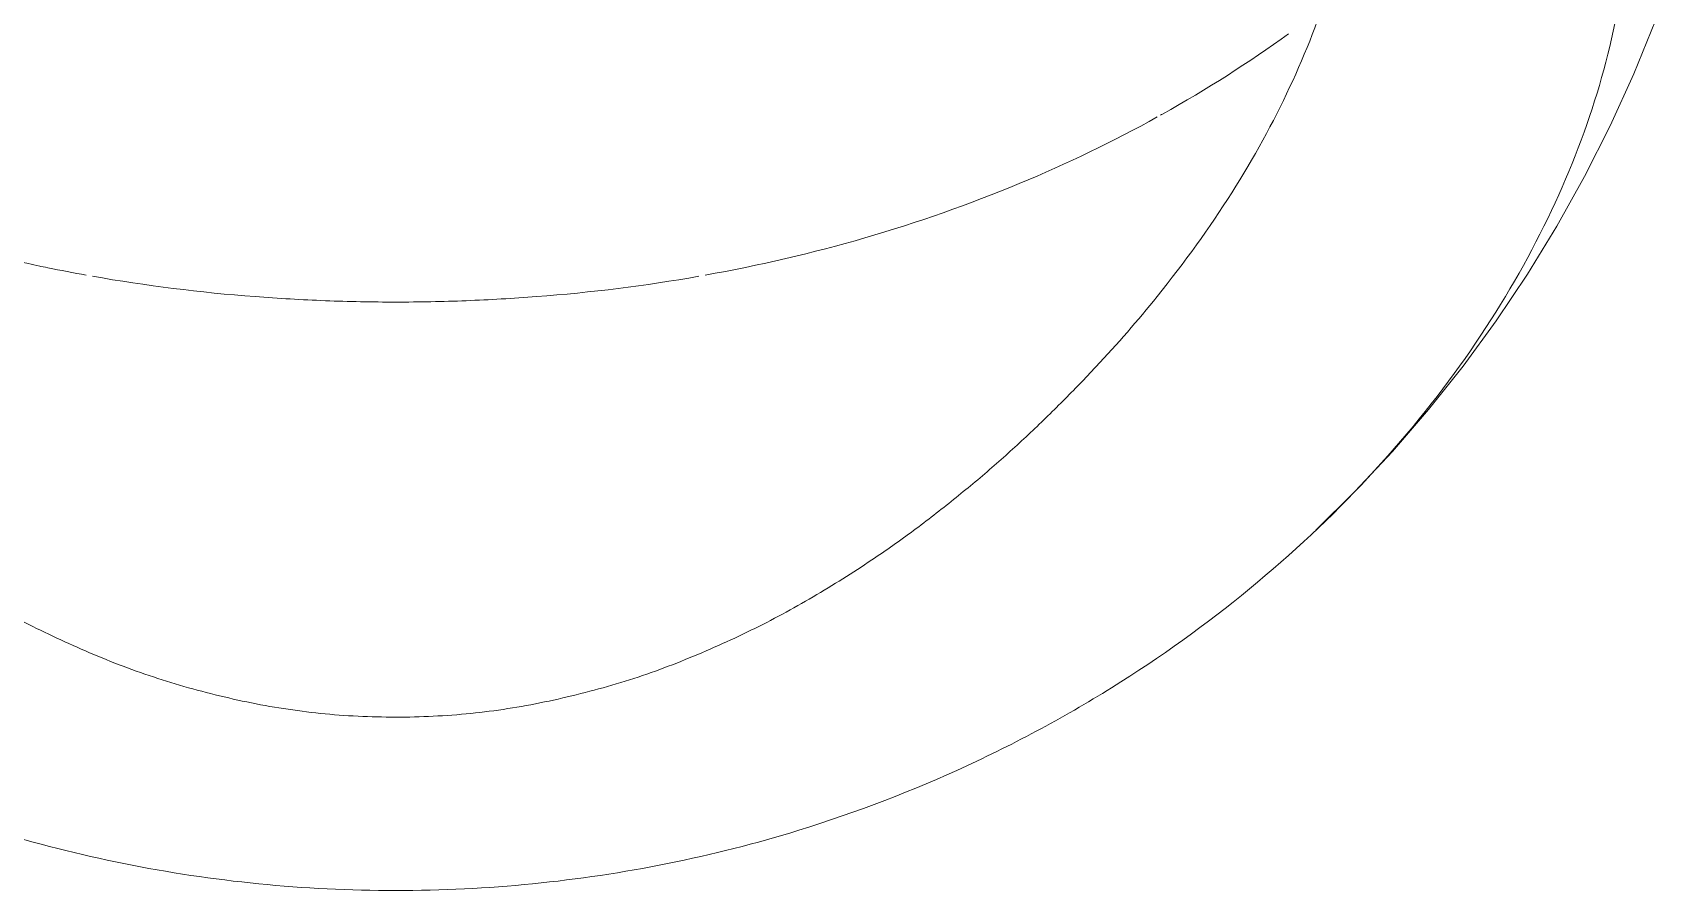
# Model space of a CAD drawing. Header units: millimetres. Extents: x -4000 to 187956, y -58990 to 162485.
# Drawn here: x 158713.2 to 158918.3, y 1588.5 to 1696.9 of the extents above; entities that cross this region are included whole.
import ezdxf

# ---------------------------------------------------------------- set-up
doc = ezdxf.new("R2010")
doc.units = ezdxf.units.MM
doc.layers.add('P-SANR-FIXT', color=6, linetype='Continuous', lineweight=9)

# ---------------------------------------------------------------- blocks, each defined once
blk = doc.blocks.new('C307 - C307-V895-FFS - TANG 1')
at = {"layer": 'P-SANR-FIXT', "color": 250, "flags": 128}
blk.add_lwpolyline([(-116.28, 264.43), (-121.2, 259.57), (-125.95, 254.49), (-130.51, 249.2), (-134.88, 243.7), (-139.05, 238), (-142.99, 232.1), (-146.72, 226.02), (-150.21, 219.77), (-153.46, 213.35), (-156.45, 206.77), (-159.18, 200.06)], dxfattribs=at)
at = {"layer": 'P-SANR-FIXT', "color": 250}
for points in [[(-50.95, 302.34), (-45.5, 304.02), (-34.45, 306.83), (-17.31, 309.39), (-5.8, 309.96), (0, 309.96)], [(0, 309.96), (5.81, 309.96), (17.34, 309.39), (34.46, 306.83), (45.5, 304.02), (50.95, 302.34)], [(-96.2, 234.93), (-99.68, 230.6), (-105.99, 221.88), (-113.31, 208.48), (-118.49, 195.13), (-120.44, 186.39), (-121.01, 182.1)]]:
    blk.add_open_spline(points, degree=3, dxfattribs=at)
for points, knots in [([(-153.77, 165.4), (-154.88, 170), (-156.2, 179.46), (-155.27, 199.55), (-147.02, 226.12), (-129.08, 252.35), (-109.29, 271.28), (-91.98, 283.94), (-72.45, 294.62), (-58.32, 300.04), (-50.95, 302.34)], [-1, -1, -1, -1, -0.9, -0.8, -0.6, -0.4, -0.3, -0.2, -0.1, 0, 0, 0, 0]), ([(96.2, 234.93), (92.96, 238.94), (85.96, 246.76), (76, 256.16), (68.32, 262.34), (63.73, 265.75), (60.17, 268.2), (56.51, 270.58), (52.74, 272.88), (48.87, 275.07), (44.89, 277.11), (40.79, 279.02), (36.59, 280.82), (32.28, 282.46), (27.89, 283.88), (23.41, 285.11), (17.29, 286.53), (9.53, 287.75), (0.02, 288.2), (-9.5, 287.76), (-17.27, 286.53), (-23.39, 285.11), (-27.89, 283.89), (-32.28, 282.46), (-36.58, 280.82), (-40.79, 279.02), (-44.89, 277.11), (-48.87, 275.07), (-52.74, 272.88), (-56.51, 270.58), (-60.78, 267.81), (-65.48, 264.51), (-70.52, 260.58), (-75.36, 256.56), (-79.96, 252.4), (-84.33, 248.13), (-89.91, 242.38), (-93.77, 237.94), (-96.2, 234.93)], [0, 0, 0, 0, 0.076923, 0.153846, 0.192308, 0.211538, 0.230769, 0.25, 0.269231, 0.288462, 0.307692, 0.326923, 0.346154, 0.365385, 0.384615, 0.403846, 0.423077, 0.461538, 0.5, 0.538462, 0.576923, 0.596154, 0.615385, 0.634615, 0.653846, 0.673077, 0.692308, 0.711538, 0.730769, 0.75, 0.769231, 0.798077, 0.826923, 0.855769, 0.884615, 0.913462, 0.942308, 1, 1, 1, 1])]:
    blk.add_open_spline(points, degree=3, knots=knots, dxfattribs=at)
at = {"layer": 'P-SANR-FIXT', "color": 253}
for points in [[(-38.31, 232.36), (-31.54, 233.56), (-24.71, 234.41), (-17.78, 234.93)], [(-17.78, 234.93), (-14.82, 235.16), (-8.9, 235.5), (-2.97, 235.62), (0, 235.62)], [(0, 235.62), (2.97, 235.62), (8.9, 235.5), (14.82, 235.16), (17.78, 234.93)], [(17.78, 234.93), (24.71, 234.41), (31.55, 233.55), (38.32, 232.36)]]:
    blk.add_open_spline(points, degree=3, dxfattribs=at)
for points, knots in [([(-96.23, 212.24), (-90.66, 215.32), (-78.76, 221.07), (-59.56, 227.83), (-45.92, 230.99), (-39.1, 232.22)], [-0.440085, -0.440085, -0.440085, -0.440085, -0.3333333, -0.2222222, -0.1127431, -0.1127431, -0.1127431, -0.1127431]), ([(39.1, 232.22), (40.72, 231.93), (42.73, 231.54), (44.73, 231.13), (45.12, 231.05)], [-0.88714394, -0.88714394, -0.88714394, -0.88714394, -0.86111111, -0.85480531, -0.85480531, -0.85480531, -0.85480531]), ([(45.17, 231.03), (49.06, 230.22), (57.18, 228.26), (73.34, 223.19), (86.43, 217.52), (95, 212.92), (96.23, 212.24)], [-0.8545041, -0.8545041, -0.8545041, -0.8545041, -0.7916667, -0.7222222, -0.5833333, -0.5597256, -0.5597256, -0.5597256, -0.5597256]), ([(-112.8, 201.74), (-107.81, 205.35), (-102.41, 208.79), (-96.72, 211.97), (-96.63, 212.02)], [-0.5519976, -0.5519976, -0.5519976, -0.5519976, -0.4444444, -0.4426728, -0.4426728, -0.4426728, -0.4426728])]:
    blk.add_open_spline(points, degree=3, knots=knots, dxfattribs=at)
blk = doc.blocks.new('C307 - C307-V948-FFS - TANG 1')
at = {"layer": 'P-SANR-FIXT', "color": 250, "flags": 128}
blk.add_lwpolyline([(-116.28, 264.43), (-121.2, 259.57), (-125.95, 254.49), (-130.51, 249.2), (-134.88, 243.7), (-139.05, 238), (-142.99, 232.1), (-146.72, 226.02), (-150.21, 219.77), (-153.46, 213.35), (-156.45, 206.77), (-159.18, 200.06)], dxfattribs=at)
at = {"layer": 'P-SANR-FIXT', "color": 250}
for points in [[(-50.95, 302.34), (-45.5, 304.02), (-34.45, 306.83), (-17.31, 309.39), (-5.8, 309.96), (0, 309.96)], [(0, 309.96), (5.81, 309.96), (17.34, 309.39), (34.46, 306.83), (45.5, 304.02), (50.95, 302.34)], [(-96.2, 234.93), (-99.68, 230.6), (-105.99, 221.88), (-113.31, 208.48), (-118.49, 195.13), (-120.44, 186.39), (-121.01, 182.1)]]:
    blk.add_open_spline(points, degree=3, dxfattribs=at)
for points, knots in [([(-153.77, 165.4), (-154.88, 170), (-156.2, 179.46), (-155.27, 199.55), (-147.02, 226.12), (-129.08, 252.35), (-109.29, 271.28), (-91.98, 283.94), (-72.45, 294.62), (-58.32, 300.04), (-50.95, 302.34)], [-1, -1, -1, -1, -0.9, -0.8, -0.6, -0.4, -0.3, -0.2, -0.1, 0, 0, 0, 0]), ([(96.2, 234.93), (92.96, 238.94), (85.96, 246.76), (76, 256.16), (68.32, 262.34), (63.73, 265.75), (60.17, 268.2), (56.51, 270.58), (52.74, 272.88), (48.87, 275.07), (44.89, 277.11), (40.79, 279.02), (36.59, 280.82), (32.28, 282.46), (27.89, 283.88), (23.41, 285.11), (17.29, 286.53), (9.53, 287.75), (0.02, 288.2), (-9.5, 287.76), (-17.27, 286.53), (-23.39, 285.11), (-27.89, 283.89), (-32.28, 282.46), (-36.58, 280.82), (-40.79, 279.02), (-44.89, 277.11), (-48.87, 275.07), (-52.74, 272.88), (-56.51, 270.58), (-60.78, 267.81), (-65.48, 264.51), (-70.52, 260.58), (-75.36, 256.56), (-79.96, 252.4), (-84.33, 248.13), (-89.91, 242.38), (-93.77, 237.94), (-96.2, 234.93)], [0, 0, 0, 0, 0.076923, 0.153846, 0.192308, 0.211538, 0.230769, 0.25, 0.269231, 0.288462, 0.307692, 0.326923, 0.346154, 0.365385, 0.384615, 0.403846, 0.423077, 0.461538, 0.5, 0.538462, 0.576923, 0.596154, 0.615385, 0.634615, 0.653846, 0.673077, 0.692308, 0.711538, 0.730769, 0.75, 0.769231, 0.798077, 0.826923, 0.855769, 0.884615, 0.913462, 0.942308, 1, 1, 1, 1])]:
    blk.add_open_spline(points, degree=3, knots=knots, dxfattribs=at)
at = {"layer": 'P-SANR-FIXT', "color": 253}
for points in [[(-38.31, 232.36), (-31.54, 233.56), (-24.71, 234.41), (-17.78, 234.93)], [(-17.78, 234.93), (-14.82, 235.16), (-8.9, 235.5), (-2.97, 235.62), (0, 235.62)], [(0, 235.62), (2.97, 235.62), (8.9, 235.5), (14.82, 235.16), (17.78, 234.93)], [(17.78, 234.93), (24.71, 234.41), (31.55, 233.55), (38.32, 232.36)]]:
    blk.add_open_spline(points, degree=3, dxfattribs=at)
for points, knots in [([(-96.23, 212.24), (-90.66, 215.32), (-78.76, 221.07), (-59.56, 227.83), (-45.92, 230.99), (-39.1, 232.22)], [-0.440085, -0.440085, -0.440085, -0.440085, -0.3333333, -0.2222222, -0.1127431, -0.1127431, -0.1127431, -0.1127431]), ([(39.1, 232.22), (40.72, 231.93), (42.73, 231.54), (44.73, 231.13), (45.12, 231.05)], [-0.88714394, -0.88714394, -0.88714394, -0.88714394, -0.86111111, -0.85480531, -0.85480531, -0.85480531, -0.85480531]), ([(45.17, 231.03), (49.06, 230.22), (57.18, 228.26), (73.34, 223.19), (86.43, 217.52), (95, 212.92), (96.23, 212.24)], [-0.8545041, -0.8545041, -0.8545041, -0.8545041, -0.7916667, -0.7222222, -0.5833333, -0.5597256, -0.5597256, -0.5597256, -0.5597256]), ([(-112.8, 201.74), (-107.81, 205.35), (-102.41, 208.79), (-96.72, 211.97), (-96.63, 212.02)], [-0.5519976, -0.5519976, -0.5519976, -0.5519976, -0.4444444, -0.4426728, -0.4426728, -0.4426728, -0.4426728])]:
    blk.add_open_spline(points, degree=3, knots=knots, dxfattribs=at)
blk = doc.blocks.new('CMF2_NHAXUONG_A_rvt-1-FFS - TANG 1')
at = {"layer": 'P-SANR-FIXT', "color": 250, "lineweight": 9, "rotation": 180}
for name in ['C307 - C307-V895-FFS - TANG 1', 'C307 - C307-V948-FFS - TANG 1']:
    blk.add_blockref(name, (158759.14, 1898.5), dxfattribs=at)

msp = doc.modelspace()

# ---------------------------------------------------------------- block references
at = {"lineweight": 5}
msp.add_blockref('CMF2_NHAXUONG_A_rvt-1-FFS - TANG 1', (0, 0), dxfattribs=at)

doc.saveas('drawing.dxf')
